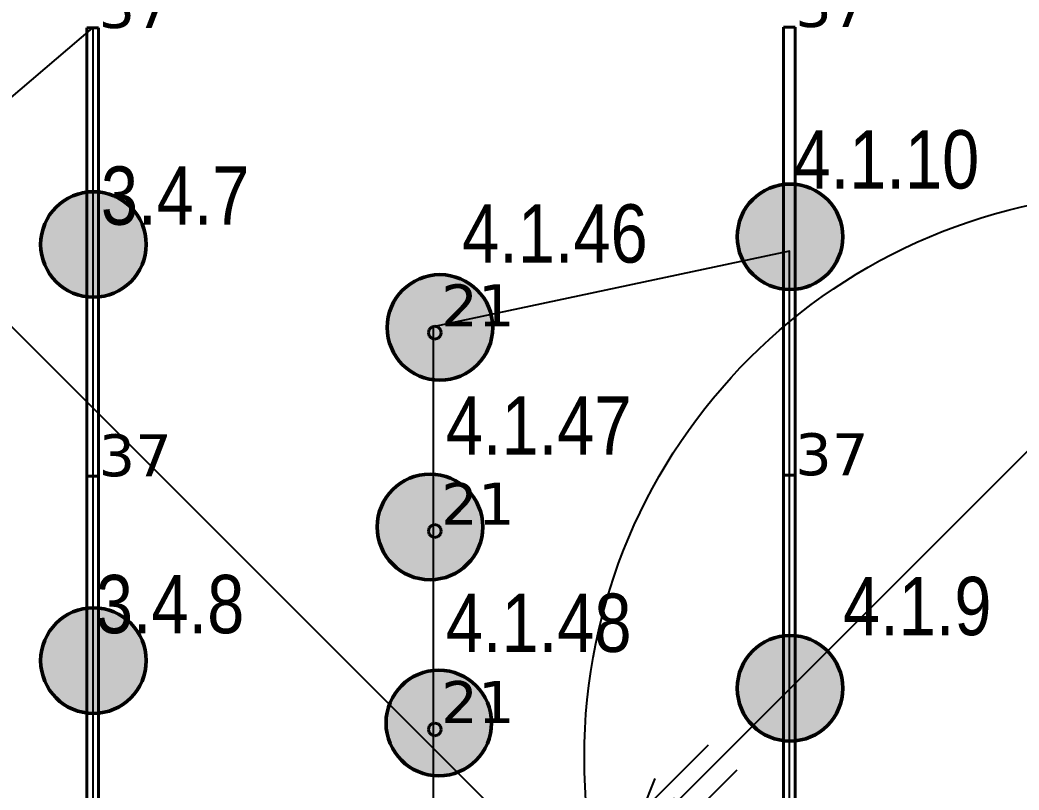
# Model space of a CAD drawing. Header units: millimetres. Extents: x -243740 to 150609, y -473655 to -165121.
# Drawn here: x -168199 to -163914, y -392929 to -389627 of the extents above; entities that cross this region are included whole.
import ezdxf
from ezdxf import colors
from ezdxf.entities.mleader import LeaderData, LeaderLine
from ezdxf.enums import TextEntityAlignment as Align
from ezdxf.math import Vec2, Vec3

# ---------------------------------------------------------------- set-up
doc = ezdxf.new("R2010")
doc.units = ezdxf.units.MM
for name, color, linetype, lineweight in [('0_Авт.', 255, 'Continuous', 5), ('_освещение_dali', 3, 'Continuous', 50), ('DLX_FL2_LUM 16', 5, 'Continuous', 40), ('DLX_FL2_LUM 28', 5, 'Continuous', 40)]:
    doc.layers.add(name, color=color, linetype=linetype, lineweight=lineweight)
doc.layers.add('_Гр.ЩД-1А.5.9.I2.4', color=6, linetype='Continuous')
doc.layers.add('_Гр.ЩД-1А.5.9.I2.5', color=6, linetype='Continuous')
doc.styles.get("Standard").update_dxf_attribs({"font": 'ARIALN.TTF'})
doc.styles.add('TableTextStyle', font='')
doc.styles.get('TableTextStyle').set_extended_font_data('VERDANA.TTF')
doc.linetypes.add('Truba', pattern='A,3e-05,[4,MSH_7,S=1,R=0,X=0,Y=0],-3.022072', length=3.022102)
doc.linetypes.add('Проводка в лотке', pattern='A,7.5,[130,ltypeshp.shx,S=0.5,R=0,X=0,Y=0],1,[130,ltypeshp.shx,S=1,R=90,X=0,Y=-0.5],1,[130,ltypeshp.shx,S=0.5,R=0,X=0,Y=0],7.5', length=17)

# ---------------------------------------------------------------- blocks, each defined once
blk = doc.blocks.new('A$C85fa3c5e')
at = {"layer": '0_Авт.', "color": 6, "lineweight": 25, "ltscale": 100}
for points in [[(5.418, 6.505), (2.589, 3.676), (3.15, 5.068)], [(5.418, 6.505), (2.589, 3.676), (3.981, 4.236)], [(6.655, 5.428), (3.827, 2.599), (4.387, 3.991)], [(6.655, 5.428), (3.827, 2.599), (5.218, 3.16)], [(-0.973, 2.838), (-0.98, -2.836)], [(-0.976, 0), (0.849, 1.003), (0.849, -0.01)], [(-3, 0), (3, 0)], [(-0.976, 0), (0.838, -1.023), (0.849, -0.01)]]:
    blk.add_lwpolyline(points, dxfattribs=at)
blk.add_circle((0, 0), 3, dxfattribs=at)
blk = doc.blocks.new('_Dot')
at = {"color": 0, "linetype": 'ByBlock', "lineweight": -2}
blk.add_line((-0.5, 0), (-1, 0), dxfattribs=at)
at = {"color": 0, "linetype": 'ByBlock', "const_width": 0.5}
blk.add_lwpolyline([(-0.25, 0, 1), (0.25, 0, 1)], format="xyb", close=True, dxfattribs=at)
blk = doc.blocks.new('A$Caabd1818')
at = {"layer": 'DLX_FL2_LUM 16'}
for points in [[(-171882.2, 5938.2, 0), (-171882.2, 7860.2, 0)], [(-171882.2, 7860.2, 0), (-171882.2, 7860.2, 0)], [(-171882.2, 7860.2, 0), (-171882.2, 5938.2, 0)], [(-171882.2, 7860.2, 0), (-171832.2, 7860.2, 0)], [(-171832.2, 7860.2, 0), (-171882.2, 7860.2, 0)], [(-171882.2, 7860.2, 0), (-171882.2, 7860.2, 0)], [(-171832.2, 7860.2, 0), (-171882.2, 7860.2, 0)], [(-171882.2, 7860.2, 0), (-171882.2, 5938.2, 0)], [(-171882.2, 5938.2, 0), (-171882.2, 7860.2, 0)], [(-171882.2, 7860.2, 0), (-171832.2, 7860.2, 0)], [(-171832.2, 7860.2, 0), (-171832.2, 7860.2, 0)], [(-171832.2, 7860.2, 0), (-171832.2, 5938.2, 0)], [(-171832.2, 5938.2, 0), (-171832.2, 7860.2, 0)], [(-171832.2, 7860.2, 0), (-171832.2, 7860.2, 0)], [(-171832.2, 5938.2, 0), (-171832.2, 7860.2, 0)], [(-171832.2, 7860.2, 0), (-171832.2, 5938.2, 0)], [(-168894.2, 5942.4, 0), (-168894.2, 7864.4, 0)], [(-168894.2, 7864.4, 0), (-168894.2, 7864.4, 0)], [(-168894.2, 7864.4, 0), (-168894.2, 5942.4, 0)], [(-168894.2, 7864.4, 0), (-168844.2, 7864.4, 0)], [(-168844.2, 7864.4, 0), (-168894.2, 7864.4, 0)], [(-168894.2, 7864.4, 0), (-168894.2, 7864.4, 0)], [(-168844.2, 7864.4, 0), (-168894.2, 7864.4, 0)], [(-168894.2, 7864.4, 0), (-168894.2, 5942.4, 0)], [(-168894.2, 5942.4, 0), (-168894.2, 7864.4, 0)], [(-168894.2, 7864.4, 0), (-168844.2, 7864.4, 0)], [(-168844.2, 7864.4, 0), (-168844.2, 7864.4, 0)], [(-168844.2, 7864.4, 0), (-168844.2, 5942.4, 0)], [(-168844.2, 5942.4, 0), (-168844.2, 7864.4, 0)], [(-168844.2, 7864.4, 0), (-168844.2, 7864.4, 0)], [(-168844.2, 5942.4, 0), (-168844.2, 7864.4, 0)], [(-168844.2, 7864.4, 0), (-168844.2, 5942.4, 0)], [(-171882.2, 5938.2, 0), (-171882.2, 5938.2, 0)], [(-171832.2, 5938.2, 0), (-171882.2, 5938.2, 0)], [(-171882.2, 5938.2, 0), (-171882.2, 5938.2, 0)], [(-171882.2, 5938.2, 0), (-171832.2, 5938.2, 0)], [(-171882.2, 5938.2, 0), (-171832.2, 5938.2, 0)], [(-171832.2, 5938.2, 0), (-171882.2, 5938.2, 0)], [(-171882.2, 4016.2, 0), (-171882.2, 5938.2, 0)], [(-171882.2, 5938.2, 0), (-171882.2, 5938.2, 0)], [(-171882.2, 5938.2, 0), (-171882.2, 4016.2, 0)], [(-171882.2, 5938.2, 0), (-171832.2, 5938.2, 0)], [(-171832.2, 5938.2, 0), (-171882.2, 5938.2, 0)], [(-171882.2, 5938.2, 0), (-171882.2, 5938.2, 0)], [(-171832.2, 5938.2, 0), (-171882.2, 5938.2, 0)], [(-171882.2, 5938.2, 0), (-171882.2, 4016.2, 0)], [(-171882.2, 4016.2, 0), (-171882.2, 5938.2, 0)], [(-171882.2, 5938.2, 0), (-171832.2, 5938.2, 0)], [(-171832.2, 5938.2, 0), (-171832.2, 5938.2, 0)], [(-171832.2, 5938.2, 0), (-171832.2, 5938.2, 0)], [(-171832.2, 5938.2, 0), (-171832.2, 5938.2, 0)], [(-171832.2, 5938.2, 0), (-171832.2, 4016.2, 0)], [(-171832.2, 4016.2, 0), (-171832.2, 5938.2, 0)], [(-171832.2, 5938.2, 0), (-171832.2, 5938.2, 0)], [(-171832.2, 4016.2, 0), (-171832.2, 5938.2, 0)], [(-171832.2, 5938.2, 0), (-171832.2, 4016.2, 0)], [(-168894.2, 5942.4, 0), (-168894.2, 5942.4, 0)], [(-168844.2, 5942.4, 0), (-168894.2, 5942.4, 0)], [(-168894.2, 5942.4, 0), (-168894.2, 5942.4, 0)], [(-168894.2, 5942.4, 0), (-168844.2, 5942.4, 0)], [(-168894.2, 5942.4, 0), (-168844.2, 5942.4, 0)], [(-168844.2, 5942.4, 0), (-168894.2, 5942.4, 0)], [(-168894.2, 4020.4, 0), (-168894.2, 5942.4, 0)], [(-168894.2, 5942.4, 0), (-168894.2, 5942.4, 0)], [(-168894.2, 5942.4, 0), (-168894.2, 4020.4, 0)], [(-168894.2, 5942.4, 0), (-168844.2, 5942.4, 0)], [(-168844.2, 5942.4, 0), (-168894.2, 5942.4, 0)], [(-168894.2, 5942.4, 0), (-168894.2, 5942.4, 0)], [(-168844.2, 5942.4, 0), (-168894.2, 5942.4, 0)], [(-168894.2, 5942.4, 0), (-168894.2, 4020.4, 0)], [(-168894.2, 4020.4, 0), (-168894.2, 5942.4, 0)], [(-168894.2, 5942.4, 0), (-168844.2, 5942.4, 0)], [(-168844.2, 5942.4, 0), (-168844.2, 5942.4, 0)], [(-168844.2, 5942.4, 0), (-168844.2, 5942.4, 0)], [(-168844.2, 5942.4, 0), (-168844.2, 5942.4, 0)], [(-168844.2, 5942.4, 0), (-168844.2, 4020.4, 0)], [(-168844.2, 4020.4, 0), (-168844.2, 5942.4, 0)], [(-168844.2, 5942.4, 0), (-168844.2, 5942.4, 0)], [(-168844.2, 4020.4, 0), (-168844.2, 5942.4, 0)], [(-168844.2, 5942.4, 0), (-168844.2, 4020.4, 0)]]:
    blk.add_polyline3d(points, dxfattribs=at)
at = {"layer": 'DLX_FL2_LUM 28'}
for points in [[(-170417.1, 6553.5, 0), (-170413.4, 6567.2, 0)], [(-170413.4, 6567.2, 0), (-170417.1, 6553.5, 0)], [(-170413.4, 6567.2, 0), (-170417.1, 6553.5, 0)], [(-170417.1, 6553.5, 0), (-170413.4, 6567.2, 0)], [(-170413.4, 6567.2, 0), (-170403.4, 6577.3, 0)], [(-170403.4, 6577.3, 0), (-170413.4, 6567.2, 0)], [(-170403.4, 6577.3, 0), (-170413.4, 6567.2, 0)], [(-170413.4, 6567.2, 0), (-170403.4, 6577.3, 0)], [(-170413.4, 6567.2, 0), (-170413.4, 6567.2, 0)], [(-170413.4, 6567.2, 0), (-170413.4, 6567.2, 0)], [(-170403.4, 6577.3, 0), (-170389.6, 6581, 0)], [(-170389.6, 6581, 0), (-170403.4, 6577.3, 0)], [(-170389.6, 6581, 0), (-170403.4, 6577.3, 0)], [(-170403.4, 6577.3, 0), (-170389.6, 6581, 0)], [(-170403.4, 6577.3, 0), (-170403.4, 6577.3, 0)], [(-170403.4, 6577.3, 0), (-170403.4, 6577.3, 0)], [(-170389.6, 6581, 0), (-170389.6, 6581, 0)], [(-170389.6, 6581, 0), (-170375.9, 6577.3, 0)], [(-170375.9, 6577.3, 0), (-170389.6, 6581, 0)], [(-170389.6, 6581, 0), (-170389.6, 6581, 0)], [(-170375.9, 6577.3, 0), (-170389.6, 6581, 0)], [(-170389.6, 6581, 0), (-170375.9, 6577.3, 0)], [(-170375.9, 6577.3, 0), (-170375.9, 6577.3, 0)], [(-170375.9, 6577.3, 0), (-170365.8, 6567.2, 0)], [(-170365.8, 6567.2, 0), (-170375.9, 6577.3, 0)], [(-170375.9, 6577.3, 0), (-170375.9, 6577.3, 0)], [(-170365.8, 6567.2, 0), (-170375.9, 6577.3, 0)], [(-170375.9, 6577.3, 0), (-170365.8, 6567.2, 0)], [(-170365.8, 6567.2, 0), (-170365.8, 6567.2, 0)], [(-170365.8, 6567.2, 0), (-170362.1, 6553.5, 0)], [(-170362.1, 6553.5, 0), (-170365.8, 6567.2, 0)], [(-170365.8, 6567.2, 0), (-170365.8, 6567.2, 0)], [(-170362.1, 6553.5, 0), (-170365.8, 6567.2, 0)], [(-170365.8, 6567.2, 0), (-170362.1, 6553.5, 0)], [(-170413.4, 6539.7, 0), (-170417.1, 6553.5, 0)], [(-170417.1, 6553.5, 0), (-170417.1, 6553.5, 0)], [(-170417.1, 6553.5, 0), (-170413.4, 6539.7, 0)], [(-170417.1, 6553.5, 0), (-170417.1, 6553.5, 0)], [(-170417.1, 6553.5, 0), (-170413.4, 6539.7, 0)], [(-170413.4, 6539.7, 0), (-170417.1, 6553.5, 0)], [(-170403.4, 6529.6, 0), (-170413.4, 6539.7, 0)], [(-170413.4, 6539.7, 0), (-170413.4, 6539.7, 0)], [(-170413.4, 6539.7, 0), (-170403.4, 6529.6, 0)], [(-170413.4, 6539.7, 0), (-170413.4, 6539.7, 0)], [(-170413.4, 6539.7, 0), (-170403.4, 6529.6, 0)], [(-170403.4, 6529.6, 0), (-170413.4, 6539.7, 0)], [(-170389.6, 6526, 0), (-170403.4, 6529.6, 0)], [(-170403.4, 6529.6, 0), (-170403.4, 6529.6, 0)], [(-170403.4, 6529.6, 0), (-170389.6, 6526, 0)], [(-170403.4, 6529.6, 0), (-170403.4, 6529.6, 0)], [(-170403.4, 6529.6, 0), (-170389.6, 6526, 0)], [(-170389.6, 6526, 0), (-170403.4, 6529.6, 0)], [(-170375.9, 6529.6, 0), (-170389.6, 6526, 0)], [(-170389.6, 6526, 0), (-170375.9, 6529.6, 0)], [(-170389.6, 6526, 0), (-170375.9, 6529.6, 0)], [(-170375.9, 6529.6, 0), (-170389.6, 6526, 0)], [(-170389.6, 6526, 0), (-170389.6, 6526, 0)], [(-170389.6, 6526, 0), (-170389.6, 6526, 0)], [(-170365.8, 6539.7, 0), (-170375.9, 6529.6, 0)], [(-170375.9, 6529.6, 0), (-170365.8, 6539.7, 0)], [(-170375.9, 6529.6, 0), (-170365.8, 6539.7, 0)], [(-170365.8, 6539.7, 0), (-170375.9, 6529.6, 0)], [(-170375.9, 6529.6, 0), (-170375.9, 6529.6, 0)], [(-170375.9, 6529.6, 0), (-170375.9, 6529.6, 0)], [(-170362.1, 6553.5, 0), (-170365.8, 6539.7, 0)], [(-170365.8, 6539.7, 0), (-170362.1, 6553.5, 0)], [(-170365.8, 6539.7, 0), (-170362.1, 6553.5, 0)], [(-170362.1, 6553.5, 0), (-170365.8, 6539.7, 0)], [(-170365.8, 6539.7, 0), (-170365.8, 6539.7, 0)], [(-170365.8, 6539.7, 0), (-170365.8, 6539.7, 0)], [(-170362.1, 6553.5, 0), (-170362.1, 6553.5, 0)], [(-170362.1, 6553.5, 0), (-170362.1, 6553.5, 0)], [(-170417.1, 5703, 0), (-170413.4, 5716.7, 0)], [(-170413.4, 5716.7, 0), (-170417.1, 5703, 0)], [(-170413.4, 5716.7, 0), (-170417.1, 5703, 0)], [(-170417.1, 5703, 0), (-170413.4, 5716.7, 0)], [(-170413.4, 5689.3, 0), (-170417.1, 5703, 0)], [(-170417.1, 5703, 0), (-170417.1, 5703, 0)], [(-170417.1, 5703, 0), (-170413.4, 5689.3, 0)], [(-170417.1, 5703, 0), (-170417.1, 5703, 0)], [(-170417.1, 5703, 0), (-170413.4, 5689.3, 0)], [(-170413.4, 5689.3, 0), (-170417.1, 5703, 0)], [(-170413.4, 5716.7, 0), (-170403.4, 5726.8, 0)], [(-170403.4, 5726.8, 0), (-170413.4, 5716.7, 0)], [(-170403.4, 5726.8, 0), (-170413.4, 5716.7, 0)], [(-170413.4, 5716.7, 0), (-170403.4, 5726.8, 0)], [(-170413.4, 5716.7, 0), (-170413.4, 5716.7, 0)], [(-170413.4, 5716.7, 0), (-170413.4, 5716.7, 0)], [(-170403.4, 5726.8, 0), (-170389.6, 5730.5, 0)], [(-170389.6, 5730.5, 0), (-170403.4, 5726.8, 0)], [(-170389.6, 5730.5, 0), (-170403.4, 5726.8, 0)], [(-170403.4, 5726.8, 0), (-170389.6, 5730.5, 0)], [(-170403.4, 5726.8, 0), (-170403.4, 5726.8, 0)], [(-170403.4, 5726.8, 0), (-170403.4, 5726.8, 0)], [(-170389.6, 5730.5, 0), (-170389.6, 5730.5, 0)], [(-170389.6, 5730.5, 0), (-170375.9, 5726.8, 0)], [(-170375.9, 5726.8, 0), (-170389.6, 5730.5, 0)], [(-170389.6, 5730.5, 0), (-170389.6, 5730.5, 0)], [(-170375.9, 5726.8, 0), (-170389.6, 5730.5, 0)], [(-170389.6, 5730.5, 0), (-170375.9, 5726.8, 0)], [(-170375.9, 5726.8, 0), (-170375.9, 5726.8, 0)], [(-170375.9, 5726.8, 0), (-170365.8, 5716.7, 0)], [(-170365.8, 5716.7, 0), (-170375.9, 5726.8, 0)], [(-170375.9, 5726.8, 0), (-170375.9, 5726.8, 0)], [(-170365.8, 5716.7, 0), (-170375.9, 5726.8, 0)], [(-170375.9, 5726.8, 0), (-170365.8, 5716.7, 0)], [(-170365.8, 5716.7, 0), (-170365.8, 5716.7, 0)], [(-170365.8, 5716.7, 0), (-170362.1, 5703, 0)], [(-170362.1, 5703, 0), (-170365.8, 5716.7, 0)], [(-170365.8, 5716.7, 0), (-170365.8, 5716.7, 0)], [(-170362.1, 5703, 0), (-170365.8, 5716.7, 0)], [(-170365.8, 5716.7, 0), (-170362.1, 5703, 0)], [(-170362.1, 5703, 0), (-170365.8, 5689.3, 0)], [(-170365.8, 5689.3, 0), (-170362.1, 5703, 0)], [(-170365.8, 5689.3, 0), (-170362.1, 5703, 0)], [(-170362.1, 5703, 0), (-170365.8, 5689.3, 0)], [(-170362.1, 5703, 0), (-170362.1, 5703, 0)], [(-170362.1, 5703, 0), (-170362.1, 5703, 0)], [(-170403.4, 5679.2, 0), (-170413.4, 5689.3, 0)], [(-170413.4, 5689.3, 0), (-170413.4, 5689.3, 0)], [(-170413.4, 5689.3, 0), (-170403.4, 5679.2, 0)], [(-170413.4, 5689.3, 0), (-170413.4, 5689.3, 0)], [(-170413.4, 5689.3, 0), (-170403.4, 5679.2, 0)], [(-170403.4, 5679.2, 0), (-170413.4, 5689.3, 0)], [(-170389.6, 5675.5, 0), (-170403.4, 5679.2, 0)], [(-170403.4, 5679.2, 0), (-170403.4, 5679.2, 0)], [(-170403.4, 5679.2, 0), (-170389.6, 5675.5, 0)], [(-170403.4, 5679.2, 0), (-170403.4, 5679.2, 0)], [(-170403.4, 5679.2, 0), (-170389.6, 5675.5, 0)], [(-170389.6, 5675.5, 0), (-170403.4, 5679.2, 0)], [(-170375.9, 5679.2, 0), (-170389.6, 5675.5, 0)], [(-170389.6, 5675.5, 0), (-170375.9, 5679.2, 0)], [(-170389.6, 5675.5, 0), (-170375.9, 5679.2, 0)], [(-170375.9, 5679.2, 0), (-170389.6, 5675.5, 0)], [(-170389.6, 5675.5, 0), (-170389.6, 5675.5, 0)], [(-170389.6, 5675.5, 0), (-170389.6, 5675.5, 0)], [(-170365.8, 5689.3, 0), (-170375.9, 5679.2, 0)], [(-170375.9, 5679.2, 0), (-170365.8, 5689.3, 0)], [(-170375.9, 5679.2, 0), (-170365.8, 5689.3, 0)], [(-170365.8, 5689.3, 0), (-170375.9, 5679.2, 0)], [(-170375.9, 5679.2, 0), (-170375.9, 5679.2, 0)], [(-170375.9, 5679.2, 0), (-170375.9, 5679.2, 0)], [(-170365.8, 5689.3, 0), (-170365.8, 5689.3, 0)], [(-170365.8, 5689.3, 0), (-170365.8, 5689.3, 0)], [(-170417.1, 4852.4, 0), (-170413.4, 4866.2, 0)], [(-170413.4, 4866.2, 0), (-170417.1, 4852.4, 0)], [(-170413.4, 4866.2, 0), (-170417.1, 4852.4, 0)], [(-170417.1, 4852.4, 0), (-170413.4, 4866.2, 0)], [(-170413.4, 4838.7, 0), (-170417.1, 4852.4, 0)], [(-170417.1, 4852.4, 0), (-170417.1, 4852.4, 0)], [(-170417.1, 4852.4, 0), (-170413.4, 4838.7, 0)], [(-170417.1, 4852.4, 0), (-170417.1, 4852.4, 0)], [(-170417.1, 4852.4, 0), (-170413.4, 4838.7, 0)], [(-170413.4, 4838.7, 0), (-170417.1, 4852.4, 0)], [(-170413.4, 4866.2, 0), (-170403.4, 4876.2, 0)], [(-170403.4, 4876.2, 0), (-170413.4, 4866.2, 0)], [(-170403.4, 4876.2, 0), (-170413.4, 4866.2, 0)], [(-170413.4, 4866.2, 0), (-170403.4, 4876.2, 0)], [(-170413.4, 4866.2, 0), (-170413.4, 4866.2, 0)], [(-170413.4, 4866.2, 0), (-170413.4, 4866.2, 0)], [(-170403.4, 4876.2, 0), (-170389.6, 4879.9, 0)], [(-170389.6, 4879.9, 0), (-170403.4, 4876.2, 0)], [(-170389.6, 4879.9, 0), (-170403.4, 4876.2, 0)], [(-170403.4, 4876.2, 0), (-170389.6, 4879.9, 0)], [(-170403.4, 4876.2, 0), (-170403.4, 4876.2, 0)], [(-170403.4, 4876.2, 0), (-170403.4, 4876.2, 0)], [(-170389.6, 4879.9, 0), (-170389.6, 4879.9, 0)], [(-170389.6, 4879.9, 0), (-170375.9, 4876.2, 0)], [(-170375.9, 4876.2, 0), (-170389.6, 4879.9, 0)], [(-170389.6, 4879.9, 0), (-170389.6, 4879.9, 0)], [(-170375.9, 4876.2, 0), (-170389.6, 4879.9, 0)], [(-170389.6, 4879.9, 0), (-170375.9, 4876.2, 0)], [(-170375.9, 4876.2, 0), (-170375.9, 4876.2, 0)], [(-170375.9, 4876.2, 0), (-170365.8, 4866.2, 0)], [(-170365.8, 4866.2, 0), (-170375.9, 4876.2, 0)], [(-170375.9, 4876.2, 0), (-170375.9, 4876.2, 0)], [(-170365.8, 4866.2, 0), (-170375.9, 4876.2, 0)], [(-170375.9, 4876.2, 0), (-170365.8, 4866.2, 0)], [(-170365.8, 4866.2, 0), (-170365.8, 4866.2, 0)], [(-170365.8, 4866.2, 0), (-170362.1, 4852.4, 0)], [(-170362.1, 4852.4, 0), (-170365.8, 4866.2, 0)], [(-170365.8, 4866.2, 0), (-170365.8, 4866.2, 0)], [(-170362.1, 4852.4, 0), (-170365.8, 4866.2, 0)], [(-170365.8, 4866.2, 0), (-170362.1, 4852.4, 0)], [(-170362.1, 4852.4, 0), (-170365.8, 4838.7, 0)], [(-170365.8, 4838.7, 0), (-170362.1, 4852.4, 0)], [(-170365.8, 4838.7, 0), (-170362.1, 4852.4, 0)], [(-170362.1, 4852.4, 0), (-170365.8, 4838.7, 0)], [(-170362.1, 4852.4, 0), (-170362.1, 4852.4, 0)], [(-170362.1, 4852.4, 0), (-170362.1, 4852.4, 0)], [(-170403.4, 4828.6, 0), (-170413.4, 4838.7, 0)], [(-170413.4, 4838.7, 0), (-170413.4, 4838.7, 0)], [(-170413.4, 4838.7, 0), (-170403.4, 4828.6, 0)], [(-170413.4, 4838.7, 0), (-170413.4, 4838.7, 0)], [(-170413.4, 4838.7, 0), (-170403.4, 4828.6, 0)], [(-170403.4, 4828.6, 0), (-170413.4, 4838.7, 0)], [(-170389.6, 4824.9, 0), (-170403.4, 4828.6, 0)], [(-170403.4, 4828.6, 0), (-170403.4, 4828.6, 0)], [(-170403.4, 4828.6, 0), (-170389.6, 4824.9, 0)], [(-170403.4, 4828.6, 0), (-170403.4, 4828.6, 0)], [(-170403.4, 4828.6, 0), (-170389.6, 4824.9, 0)], [(-170389.6, 4824.9, 0), (-170403.4, 4828.6, 0)], [(-170375.9, 4828.6, 0), (-170389.6, 4824.9, 0)], [(-170389.6, 4824.9, 0), (-170375.9, 4828.6, 0)], [(-170389.6, 4824.9, 0), (-170375.9, 4828.6, 0)], [(-170375.9, 4828.6, 0), (-170389.6, 4824.9, 0)], [(-170389.6, 4824.9, 0), (-170389.6, 4824.9, 0)], [(-170389.6, 4824.9, 0), (-170389.6, 4824.9, 0)], [(-170365.8, 4838.7, 0), (-170375.9, 4828.6, 0)], [(-170375.9, 4828.6, 0), (-170365.8, 4838.7, 0)], [(-170375.9, 4828.6, 0), (-170365.8, 4838.7, 0)], [(-170365.8, 4838.7, 0), (-170375.9, 4828.6, 0)], [(-170375.9, 4828.6, 0), (-170375.9, 4828.6, 0)], [(-170375.9, 4828.6, 0), (-170375.9, 4828.6, 0)], [(-170365.8, 4838.7, 0), (-170365.8, 4838.7, 0)], [(-170365.8, 4838.7, 0), (-170365.8, 4838.7, 0)]]:
    blk.add_polyline3d(points, dxfattribs=at)
blk = doc.blocks.new('A$Cab2378fa')
at = {"lineweight": 25, "true_color": 0xfff5f5}
h = blk.add_hatch(color=7, dxfattribs=at)
h.dxf.hatch_style = 1
h.paths.add_polyline_path([(0, 0), (-141.6, -170.3, 0.174923), (3, -222.4, 0.197808), (162.3, -156.8)])
h.paths.add_polyline_path([(-163.2, 157.6), (0, 0), (147.8, 177.8, 0.175398), (3, 230.2, 0.209014)])
at = {"lineweight": 25}
h = blk.add_hatch(color=0, dxfattribs=at)
h.paths.add_polyline_path([(162.3, -156.8, 0.442338), (147.8, 177.8), (0, 0)])
h.paths.add_polyline_path([(-141.6, -170.3), (0, 0), (-163.2, 157.6, 0.430096)])
blk.add_circle((3, 3.9), 226.3)

msp = doc.modelspace()

# ---------------------------------------------------------------- linework, layer by layer
at = {"layer": '_Гр.ЩД-1А.5.9.I2.4', "ltscale": 100}
msp.add_lwpolyline([(-169388.8, -390940.8), (-167887.5, -389661.6), (-167887.5, -391583.6), (-167887.5, -393505.6), (-167887.5, -395427.6), (-167887.5, -397349.6)], dxfattribs=at)
at = {"layer": '_Гр.ЩД-1А.5.9.I2.5', "ltscale": 100}
msp.add_lwpolyline([(-163431.9, -396044), (-164871.6, -396157.7), (-164899.5, -395423.3), (-164899.5, -393501.3), (-164899.5, -391579.3), (-164899.5, -390618.4), (-166426.8, -390942.7), (-166426.8, -391793.1), (-166426.8, -392643.7), (-166426.8, -393494.2), (-165790, -393387.2), (-166426.8, -394346.6), (-166433.7, -395197.1), (-166433.7, -396052.7)], dxfattribs=at)
at = {"layer": 'Defpoints', "color": 251, "ltscale": 100, "true_color": 0x636466}
for points in [[(-169840, -389337.2), (-161740, -397437.2)], [(-161740, -389337.2), (-169840, -397437.2)]]:
    msp.add_lwpolyline(points, dxfattribs=at)
at = {"layer": 'Defpoints', "color": 3, "ltscale": 100}
msp.add_circle((-163355.9, -392789.5), 2422.9, dxfattribs=at)

# ---------------------------------------------------------------- block references
at = {"layer": '0_Авт.', "color": 3, "linetype": 'Проводка в лотке', "ltscale": 100, "xscale": 100, "yscale": 100, "zscale": 100}
msp.add_blockref('A$C85fa3c5e', (-165790, -393387.2), dxfattribs=at)
at = {"layer": '_освещение_dali', "color": 5, "ltscale": 100}
for p in [(-167887.5, -390593.7), (-164899.5, -390560.8), (-166401.1, -390949.5), (-166443.7, -391805), (-167887.5, -392378.2), (-164899.5, -392496.8), (-166406.2, -392645.6)]:
    msp.add_blockref('A$Cab2378fa', p, dxfattribs=at)
at = {"layer": 'Defpoints', "linetype": 'Truba', "ltscale": 100}
msp.add_blockref('A$Caabd1818', (3969.7, -397521.8), dxfattribs=at)

# ---------------------------------------------------------------- texts
at = {"layer": '_Гр.ЩД-1А.5.9.I2.4', "ltscale": 100}
for s, p in [('3.4.7', (-167533.7, -390580.3)), ('3.4.8', (-167555.7, -392331.9))]:
    msp.add_text(s, height=250, dxfattribs=at).set_placement(p, align=Align.BOTTOM_CENTER)
at = {"layer": '_Гр.ЩД-1А.5.9.I2.5', "ltscale": 100}
for s, p in [('4.1.10', (-164483.2, -390424.9)), ('4.1.46', (-165905, -390742.7)), ('4.1.47', (-165974.5, -391565.7)), ('4.1.9', (-164350.9, -392340.2)), ('4.1.48', (-165974.5, -392412))]:
    msp.add_text(s, height=250, dxfattribs=at).set_placement(p, align=Align.BOTTOM_CENTER)
at = {"layer": '_освещение_dali', "color": 81, "true_color": 0xa9da90, "style": 'TableTextStyle'}
for p in [(-167862.5, -389661.6), (-167862.5, -391583.6)]:
    msp.add_text('37', height=180, dxfattribs=at).set_placement(p)
at = {"layer": '_освещение_dali', "color": 73, "true_color": 0x91d48c, "style": 'TableTextStyle'}
for s, p in [('37', (-164874.5, -389657.3)), ('21', (-166392.4, -390940.8)), ('37', (-164874.5, -391579.3)), ('21', (-166392.4, -391791.3)), ('21', (-166392.4, -392641.8))]:
    msp.add_text(s, height=180, dxfattribs=at).set_placement(p)

# ---------------------------------------------------------------- leaders
at = {"layer": '0_Авт.', "color": 1}
ml = msp.add_multileader_mtext('Standard', dxfattribs=at)
ml.set_content('1А.8.1-HMI', color=1)
ml.set_leader_properties()
ml.set_arrow_properties(name='DOT')
ml.build(insert=Vec2(0, 0))
ml.multileader.update_dxf_attribs({"has_dogleg": 0, "text_left_attachment_type": 6, "text_right_attachment_type": 6, "arrow_head_size": 100})
ctx = ml.context
ctx.base_point, ctx.char_height, ctx.arrow_head_size, ctx.landing_gap_size, ctx.plane_origin = Vec3(-167652.4, -389016.9), 250, 100, 200, Vec3(-90868, -262265.5)
ctx.left_attachment, ctx.right_attachment = 6, 6
notes = []
notes.append((ctx, [(0, (1, 1, 0), (-167660.4, -389016.9), (1, 0), 8, [(1, [(-170108.7, -390156)], 0, [])])]))
ctx.mtext.insert, ctx.mtext.width, ctx.mtext.flow_direction = Vec3(-167452.4, -388716.9), 1553.83, 5
for ctx, leaders in notes:
    for number, flags, end, landing, length, lines in leaders:
        leader = LeaderData()
        leader.index, (leader.has_last_leader_line, leader.has_dogleg_vector, leader.attachment_direction) = number, flags
        leader.last_leader_point, leader.dogleg_vector, leader.dogleg_length = Vec3(end), Vec3(landing), length
        for number, points, colour, breaks in lines:
            line = LeaderLine()
            line.index, line.vertices, line.color, line.breaks = number, Vec3.list(points), colors.encode_raw_color(colour), breaks
            leader.lines.append(line)
        ctx.leaders.append(leader)

doc.saveas('drawing.dxf')
